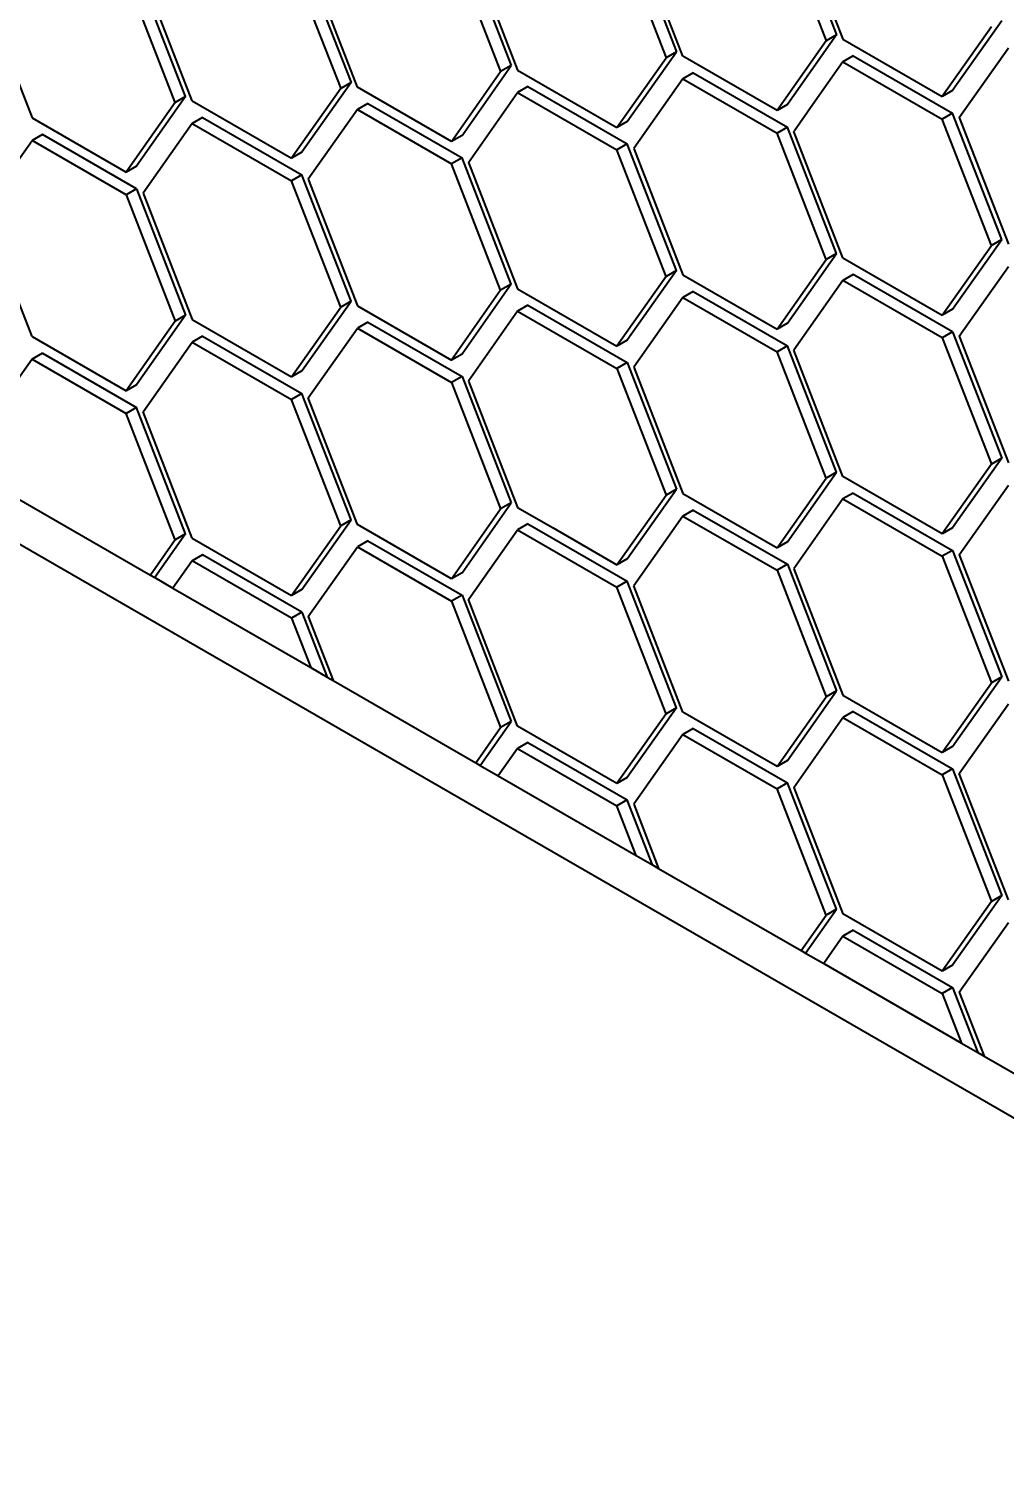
# Model space of a CAD drawing. Header units: millimetres. Extents: x 15 to 415, y 5 to 292.
# Drawn here: x 277.38 to 284.03, y 71.77 to 81.61 of the extents above; entities that cross this region are included whole.
import ezdxf

# ---------------------------------------------------------------- set-up
doc = ezdxf.new("R2010")
doc.units = ezdxf.units.MM
doc.layers.add('Geometries', color=7, linetype='Continuous')

msp = doc.modelspace()

# ---------------------------------------------------------------- linework, layer by layer
at = {"layer": 'Geometries', "linetype": 'Continuous', "lineweight": 40}
for p, q in [((282.4731, 82.3866), (282.8068, 81.5254)), ((282.5438, 82.4274), (282.8775, 81.5662)), ((282.5879, 82.3968), (282.9216, 81.5357)), ((280.2563, 82.1763), (280.59, 81.3152)), ((280.327, 82.2172), (280.6607, 81.356)), ((280.3711, 82.1866), (280.7048, 81.3254)), ((279.1649, 82.0614), (279.5002, 81.1993)), ((279.2356, 82.1022), (279.571, 81.2401)), ((279.6151, 81.2095), (279.2797, 82.0717)), ((278.3732, 81.1049), (278.0395, 81.9661)), ((278.4439, 81.1457), (278.1102, 82.0069)), ((278.488, 81.1152), (278.1543, 81.9763)), ((281.4952, 81.9799), (281.717, 81.4095)), ((281.5837, 81.9748), (281.7877, 81.4503)), ((281.8318, 81.4198), (281.6143, 81.979)), ((277.0629, 81.8614), (277.3983, 80.9993)), ((284.0045, 81.6606), (283.6691, 81.1857)), ((282.8775, 81.5662), (282.5438, 81.0904)), ((282.8775, 81.5662), (282.8068, 81.5254)), ((283.9338, 81.6198), (283.5984, 81.1449)), ((282.8068, 81.5254), (282.4731, 81.0496)), ((282.9216, 81.5357), (283.5984, 81.1449)), ((283.7132, 81.0021), (284.0486, 81.4769)), ((280.327, 80.8801), (280.6607, 81.356)), ((280.6607, 81.356), (280.59, 81.3152)), ((281.3816, 80.9346), (281.717, 81.4095)), ((281.4524, 80.9755), (281.7877, 81.4503)), ((281.7877, 81.4503), (281.717, 81.4095)), ((282.4731, 81.0496), (281.8318, 81.4198)), ((282.9216, 81.3826), (282.717, 81.0908)), ((282.9923, 81.4234), (282.9216, 81.3826)), ((282.9216, 81.3826), (283.5984, 80.9918)), ((282.9923, 81.4234), (283.6691, 81.0326)), ((280.2563, 80.8393), (280.59, 81.3152)), ((280.7048, 81.3254), (281.3816, 80.9346)), ((281.8318, 81.2667), (281.4965, 80.7918)), ((281.9026, 81.3075), (281.8318, 81.2667)), ((281.8318, 81.2667), (282.4731, 80.8965)), ((281.9026, 81.3075), (282.5438, 80.9373)), ((279.5002, 81.1993), (279.1649, 80.7244)), ((279.571, 81.2401), (279.2356, 80.7652)), ((279.571, 81.2401), (279.5002, 81.1993)), ((280.2563, 80.8393), (279.6151, 81.2095)), ((280.3711, 80.6965), (280.7048, 81.1723)), ((280.7755, 81.2132), (280.7048, 81.1723)), ((280.7048, 81.1723), (281.3816, 80.7816)), ((280.7755, 81.2132), (281.4523, 80.8224)), ((283.6691, 81.1857), (283.5984, 81.1449)), ((278.3732, 81.1049), (278.0395, 80.6291)), ((278.4439, 81.1457), (278.1102, 80.6699)), ((278.4439, 81.1457), (278.3732, 81.1049)), ((278.488, 81.1152), (279.1649, 80.7244)), ((279.6858, 81.0972), (279.6151, 81.0564)), ((279.6858, 81.0972), (280.327, 80.727)), ((282.5438, 81.0904), (282.4731, 81.0496)), ((282.717, 81.0908), (282.5922, 80.9128)), ((277.3983, 80.9993), (278.0395, 80.6291)), ((278.488, 80.9621), (278.1543, 80.4862)), ((278.5587, 81.0029), (278.488, 80.9621)), ((278.488, 80.9621), (279.1649, 80.5713)), ((278.5587, 81.0029), (279.2356, 80.6121)), ((279.6151, 81.0564), (279.2797, 80.5815)), ((279.6151, 81.0564), (280.2563, 80.6862)), ((281.4524, 80.9755), (281.3816, 80.9346)), ((283.6691, 81.0326), (283.5984, 80.9918)), ((283.9338, 80.1297), (283.5984, 80.9918)), ((284.0045, 80.1705), (283.6691, 81.0326)), ((283.7132, 81.0021), (284.0486, 80.1399)), ((277.469, 80.887), (277.3983, 80.8462)), ((278.1102, 80.5168), (277.469, 80.887)), ((280.327, 80.8801), (280.2563, 80.8393)), ((282.5438, 80.9373), (282.4731, 80.8965)), ((282.8068, 80.0353), (282.4731, 80.8965)), ((282.8775, 80.0761), (282.5438, 80.9373)), ((282.5879, 80.9067), (282.5922, 80.9128)), ((282.9216, 80.0456), (282.5879, 80.9067)), ((277.0629, 80.3713), (277.3983, 80.8462)), ((278.0395, 80.476), (277.3983, 80.8462)), ((279.2356, 80.7652), (279.1649, 80.7244)), ((281.4523, 80.8224), (281.3816, 80.7816)), ((281.717, 79.9194), (281.3816, 80.7816)), ((281.7877, 79.9602), (281.4523, 80.8224)), ((281.4965, 80.7918), (281.8318, 79.9297)), ((278.1102, 80.6699), (278.0395, 80.6291)), ((280.327, 80.727), (280.2563, 80.6862)), ((280.59, 79.825), (280.2563, 80.6862)), ((280.6607, 79.8659), (280.327, 80.727)), ((280.3711, 80.6965), (280.7048, 79.8353)), ((279.2356, 80.6121), (279.1649, 80.5713)), ((279.5002, 79.7091), (279.1649, 80.5713)), ((279.571, 79.75), (279.2356, 80.6121)), ((279.2797, 80.5815), (279.6151, 79.7194)), ((278.1102, 80.5168), (278.0395, 80.476)), ((278.0395, 80.476), (278.3732, 79.6148)), ((278.1102, 80.5168), (278.4439, 79.6556)), ((278.1543, 80.4862), (278.488, 79.625)), ((277.3983, 79.5091), (277.0629, 80.3713)), ((282.5438, 79.6003), (282.8775, 80.0761)), ((282.8775, 80.0761), (282.8068, 80.0353)), ((283.5984, 79.6548), (283.9338, 80.1297)), ((283.6691, 79.6956), (284.0045, 80.1705)), ((284.0045, 80.1705), (283.9338, 80.1297)), ((288.264, 71.7696), (273.9561, 80.0303)), ((282.4731, 79.5595), (282.8068, 80.0353)), ((282.9216, 80.0456), (283.5984, 79.6548)), ((283.7132, 79.5119), (284.0486, 79.9868)), ((281.717, 79.9194), (281.3816, 79.4445)), ((281.7877, 79.9602), (281.4523, 79.4854)), ((281.7877, 79.9602), (281.717, 79.9194)), ((281.8318, 79.9297), (282.4731, 79.5595)), ((282.9216, 79.8925), (282.5879, 79.4166)), ((282.9923, 79.9333), (282.9216, 79.8925)), ((283.5984, 79.5017), (282.9216, 79.8925)), ((283.6691, 79.5425), (282.9923, 79.9333)), ((280.59, 79.825), (280.2563, 79.3492)), ((280.6607, 79.8659), (280.327, 79.39)), ((280.6607, 79.8659), (280.59, 79.825)), ((280.7048, 79.8353), (281.3816, 79.4445)), ((281.9026, 79.8174), (281.8318, 79.7766)), ((281.9026, 79.8174), (282.5438, 79.4472)), ((279.1649, 79.2343), (279.5002, 79.7091)), ((279.2356, 79.2751), (279.571, 79.75)), ((279.571, 79.75), (279.5002, 79.7091)), ((279.6151, 79.7194), (280.2563, 79.3492)), ((280.7048, 79.6822), (280.3711, 79.2064)), ((280.7755, 79.723), (280.7048, 79.6822)), ((280.7048, 79.6822), (281.3816, 79.2914)), ((280.7755, 79.723), (281.4523, 79.3323)), ((281.8318, 79.7766), (281.4965, 79.3017)), ((281.8318, 79.7766), (282.4731, 79.4064)), ((283.6691, 79.6956), (283.5984, 79.6548)), ((278.3732, 79.6148), (278.0395, 79.1389)), ((278.4439, 79.6556), (278.1102, 79.1798)), ((278.4439, 79.6556), (278.3732, 79.6148)), ((278.488, 79.625), (279.1649, 79.2343)), ((279.6858, 79.6071), (279.6151, 79.5663)), ((279.6858, 79.6071), (280.327, 79.2369)), ((282.5438, 79.6003), (282.4731, 79.5595)), ((277.3983, 79.5091), (278.0395, 79.1389)), ((278.5587, 79.5128), (278.488, 79.472)), ((278.5587, 79.5128), (279.2356, 79.122)), ((279.2797, 79.0914), (279.6151, 79.5663)), ((279.6151, 79.5663), (280.2563, 79.1961)), ((281.4523, 79.4854), (281.3816, 79.4445)), ((283.6691, 79.5425), (283.5984, 79.5017)), ((283.5984, 79.5017), (283.9338, 78.6395)), ((283.6691, 79.5425), (284.0045, 78.6804)), ((283.7132, 79.5119), (284.0486, 78.6498)), ((277.469, 79.3969), (277.3983, 79.3561)), ((277.469, 79.3969), (278.1102, 79.0267)), ((278.1543, 78.9961), (278.488, 79.472)), ((278.488, 79.472), (279.1649, 79.0812)), ((280.327, 79.39), (280.2563, 79.3492)), ((282.5438, 79.4472), (282.4731, 79.4064)), ((282.8068, 78.5452), (282.4731, 79.4064)), ((282.8775, 78.586), (282.5438, 79.4472)), ((282.9216, 78.5554), (282.5879, 79.4166)), ((277.3983, 79.3561), (277.0629, 78.8812)), ((277.3983, 79.3561), (278.0395, 78.9859)), ((281.4523, 79.3323), (281.3816, 79.2914)), ((281.3816, 79.2914), (281.717, 78.4293)), ((281.4523, 79.3323), (281.7877, 78.4701)), ((281.4965, 79.3017), (281.8318, 78.4395)), ((279.2356, 79.2751), (279.1649, 79.2343)), ((280.327, 79.2369), (280.2563, 79.1961)), ((280.2563, 79.1961), (280.59, 78.3349)), ((280.327, 79.2369), (280.6607, 78.3758)), ((280.3711, 79.2064), (280.7048, 78.3452)), ((278.1102, 79.1798), (278.0395, 79.1389)), ((279.2356, 79.122), (279.1649, 79.0812)), ((279.571, 78.2599), (279.2356, 79.122)), ((279.6151, 78.2293), (279.2797, 79.0914)), ((278.1102, 79.0267), (278.0395, 78.9859)), ((278.4439, 78.1655), (278.1102, 79.0267)), ((278.488, 78.135), (278.1543, 78.9961)), ((279.5002, 78.219), (279.1649, 79.0812)), ((278.3732, 78.1247), (278.0395, 78.9859)), ((283.9338, 78.6395), (283.5984, 78.1647)), ((284.0045, 78.6804), (283.6691, 78.2055)), ((284.0045, 78.6804), (283.9338, 78.6395)), ((282.4731, 78.0693), (282.8068, 78.5452)), ((282.5438, 78.1102), (282.8775, 78.586)), ((282.8775, 78.586), (282.8068, 78.5452)), ((283.5984, 78.1647), (282.9216, 78.5554)), ((277.2327, 78.4447), (278.2043, 77.8838)), ((281.3816, 77.9544), (281.717, 78.4293)), ((281.4523, 77.9952), (281.7877, 78.4701)), ((281.7877, 78.4701), (281.717, 78.4293)), ((281.8318, 78.4395), (282.4731, 78.0693)), ((282.9216, 78.4024), (282.5879, 77.9265)), ((282.9923, 78.4432), (282.9216, 78.4024)), ((282.9216, 78.4024), (283.5984, 78.0116)), ((282.9923, 78.4432), (283.6691, 78.0524)), ((283.7132, 78.0218), (284.0486, 78.4967)), ((280.2563, 77.8591), (280.59, 78.3349)), ((280.327, 77.8999), (280.6607, 78.3758)), ((280.6607, 78.3758), (280.59, 78.3349)), ((280.7048, 78.3452), (280.9478, 78.2049)), ((281.9026, 78.3273), (281.8318, 78.2864)), ((281.9026, 78.3273), (282.5438, 77.9571)), ((279.1649, 77.7442), (279.5002, 78.219)), ((279.2356, 77.785), (279.571, 78.2599)), ((279.571, 78.2599), (279.5002, 78.219)), ((280.2563, 77.8591), (279.6151, 78.2293)), ((280.7755, 78.2329), (280.7048, 78.1921)), ((280.7755, 78.2329), (281.4524, 77.8421)), ((280.9478, 78.2049), (281.3816, 77.9544)), ((281.8318, 78.2864), (281.4965, 77.8116)), ((281.8318, 78.2864), (282.4731, 77.9162)), ((283.6691, 78.2055), (283.5984, 78.1647)), ((278.3732, 78.1247), (278.2043, 77.8838)), ((278.4439, 78.1655), (278.2342, 77.8665)), ((278.4439, 78.1655), (278.3732, 78.1247)), ((278.488, 78.135), (279.1649, 77.7442)), ((279.6858, 78.117), (279.6151, 78.0762)), ((279.6858, 78.117), (280.327, 77.7468)), ((280.3711, 77.7163), (280.7048, 78.1921)), ((280.7048, 78.1921), (281.3816, 77.8013)), ((282.5438, 78.1102), (282.4731, 78.0693)), ((278.5587, 78.0227), (278.488, 77.9819)), ((279.2356, 77.6319), (278.5587, 78.0227)), ((279.2797, 77.6013), (279.6151, 78.0762)), ((279.6151, 78.0762), (280.2563, 77.706)), ((283.6691, 78.0524), (283.5984, 78.0116)), ((283.5984, 78.0116), (283.9338, 77.1494)), ((283.6691, 78.0524), (284.0045, 77.1902)), ((283.7132, 78.0218), (284.0486, 77.1597)), ((278.488, 77.9819), (278.3573, 77.7955)), ((279.1649, 77.5911), (278.488, 77.9819)), ((281.4523, 77.9952), (281.3816, 77.9544)), ((282.5438, 77.9571), (282.4731, 77.9162)), ((282.4731, 77.9162), (282.8068, 77.0551)), ((282.5438, 77.9571), (282.8775, 77.0959)), ((282.5879, 77.9265), (282.9216, 77.0653)), ((278.2043, 77.8838), (278.2342, 77.8665)), ((278.2342, 77.8665), (278.3573, 77.7954)), ((280.327, 77.8999), (280.2563, 77.8591)), ((281.4524, 77.8421), (281.3816, 77.8013)), ((281.7877, 76.98), (281.4524, 77.8421)), ((281.8318, 76.9494), (281.4965, 77.8116)), ((278.3573, 77.7954), (278.3573, 77.7955)), ((278.3573, 77.7954), (279.2962, 77.2533)), ((279.2356, 77.785), (279.1649, 77.7442)), ((280.327, 77.7468), (280.2563, 77.706)), ((280.327, 77.7468), (280.6607, 76.8857)), ((280.7048, 76.8551), (280.3711, 77.7163)), ((281.717, 76.9392), (281.3816, 77.8013)), ((279.2356, 77.6319), (279.1649, 77.5911)), ((279.2356, 77.6319), (279.4079, 77.1889)), ((280.2563, 77.706), (280.59, 76.8448)), ((279.1649, 77.5911), (279.2962, 77.2533)), ((279.2797, 77.6013), (279.4495, 77.1649)), ((279.2962, 77.2533), (279.4079, 77.1889)), ((279.4079, 77.1889), (279.4495, 77.1649)), ((279.4495, 77.1649), (279.4495, 77.1649)), ((279.4495, 77.1649), (280.421, 76.6039)), ((283.5984, 76.6745), (283.9338, 77.1494)), ((283.6691, 76.7154), (284.0045, 77.1902)), ((284.0045, 77.1902), (283.9338, 77.1494)), ((282.4731, 76.5792), (282.8068, 77.0551)), ((282.5438, 76.6201), (282.8775, 77.0959)), ((282.8775, 77.0959), (282.8068, 77.0551)), ((282.9216, 77.0653), (283.5984, 76.6745)), ((281.717, 76.9392), (281.3816, 76.4643)), ((281.7877, 76.98), (281.4524, 76.5051)), ((281.7877, 76.98), (281.717, 76.9392)), ((282.4731, 76.5792), (281.8318, 76.9494)), ((282.9923, 76.9531), (282.9216, 76.9122)), ((282.9923, 76.9531), (283.6691, 76.5623)), ((283.7132, 76.5317), (284.0486, 77.0066)), ((280.421, 76.6039), (280.59, 76.8448)), ((280.451, 76.5866), (280.6607, 76.8857)), ((280.6607, 76.8857), (280.59, 76.8448)), ((281.3816, 76.4643), (280.7048, 76.8551)), ((281.9026, 76.8372), (281.8318, 76.7963)), ((281.9026, 76.8372), (282.5438, 76.467)), ((282.5879, 76.4364), (282.9216, 76.9122)), ((282.9216, 76.9122), (283.5984, 76.5215)), ((280.7755, 76.7428), (280.7048, 76.702)), ((280.7755, 76.7428), (281.4523, 76.352)), ((281.8318, 76.7963), (281.4965, 76.3215)), ((281.8318, 76.7963), (282.4731, 76.4261)), ((280.7048, 76.702), (280.5741, 76.5156)), ((280.7048, 76.702), (281.3816, 76.3112)), ((283.6691, 76.7154), (283.5984, 76.6745)), ((280.421, 76.6039), (280.451, 76.5866)), ((280.451, 76.5866), (280.5741, 76.5156)), ((282.5438, 76.6201), (282.4731, 76.5792)), ((283.6691, 76.5623), (283.5984, 76.5215)), ((283.6691, 76.5623), (284.0045, 75.7001)), ((280.5741, 76.5156), (280.5741, 76.5156)), ((280.5741, 76.5156), (281.513, 75.9735)), ((281.4524, 76.5051), (281.3816, 76.4643)), ((282.5438, 76.467), (282.4731, 76.4261)), ((282.8775, 75.6058), (282.5438, 76.467)), ((282.5879, 76.4364), (282.9216, 75.5752)), ((283.5984, 76.5215), (283.9338, 75.6593)), ((284.0486, 75.6696), (283.7132, 76.5317)), ((281.4523, 76.352), (281.3816, 76.3112)), ((281.6247, 75.909), (281.4523, 76.352)), ((282.8068, 75.565), (282.4731, 76.4261)), ((281.513, 75.9735), (281.3816, 76.3112)), ((281.4965, 76.3215), (281.6662, 75.885)), ((281.513, 75.9735), (281.6247, 75.909)), ((281.6247, 75.909), (281.6662, 75.885)), ((281.6662, 75.885), (281.6662, 75.885)), ((281.6662, 75.885), (282.6378, 75.3241)), ((283.9338, 75.6593), (283.5984, 75.1845)), ((284.0045, 75.7001), (283.6691, 75.2253)), ((284.0045, 75.7001), (283.9338, 75.6593)), ((282.6378, 75.3241), (282.8068, 75.565)), ((282.6678, 75.3068), (282.8775, 75.6058)), ((282.8775, 75.6058), (282.8068, 75.565)), ((283.5984, 75.1845), (282.9216, 75.5752)), ((282.9923, 75.463), (282.9216, 75.4221)), ((282.9923, 75.463), (283.6691, 75.0722)), ((283.7132, 75.0416), (284.0486, 75.5165)), ((282.9216, 75.4221), (282.7909, 75.2357)), ((282.9216, 75.4221), (283.5984, 75.0314)), ((282.6378, 75.3241), (282.6678, 75.3068)), ((282.6678, 75.3068), (282.7909, 75.2357)), ((282.7909, 75.2357), (282.7909, 75.2357)), ((282.7909, 75.2357), (283.7298, 74.6936)), ((283.6691, 75.2253), (283.5984, 75.1845)), ((283.6691, 75.0722), (283.5984, 75.0314)), ((283.6691, 75.0722), (283.8415, 74.6291)), ((283.5984, 75.0314), (283.7298, 74.6936)), ((283.7132, 75.0416), (283.883, 74.6052)), ((283.7298, 74.6936), (283.8415, 74.6291)), ((283.8415, 74.6291), (283.883, 74.6052)), ((283.883, 74.6052), (283.883, 74.6052)), ((283.883, 74.6052), (284.8546, 74.0442))]:
    msp.add_line(p, q, dxfattribs=at)

doc.saveas('drawing.dxf')
